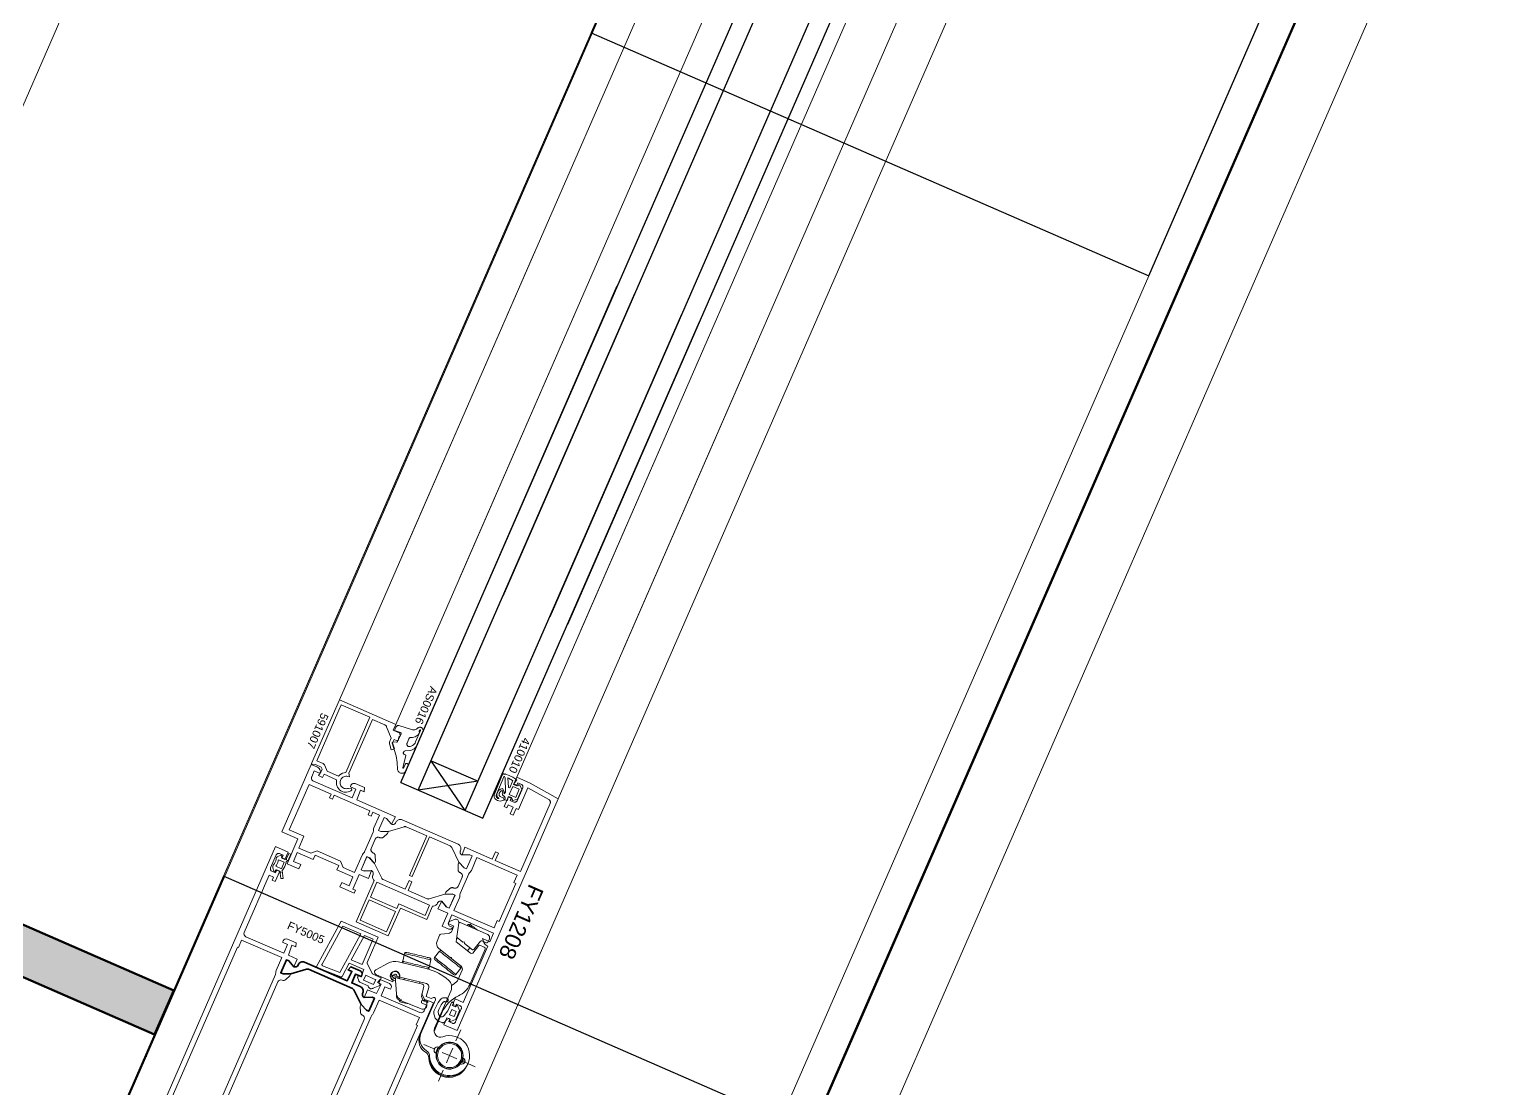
# Model space of a CAD drawing. Header units: millimetres. Extents: x -50172 to 90294, y -80883 to 956680.
# Drawn here: x 3322 to 3777.8, y -19834.4 to -19503.4 of the extents above; entities that cross this region are included whole.
import ezdxf

# ---------------------------------------------------------------- set-up
doc = ezdxf.new("R2010")
doc.units = ezdxf.units.MM
doc.header["$MEASUREMENT"] = 0
doc.linetypes.add('Dot & Dashed', pattern=[670.277762, 352.777767, -176.388884, 0, -141.111112])
for name, color, linetype, lineweight in [('0_Pen_No__2', 8, 'Continuous', 15), ('0_Pen_No__5', 7, 'Continuous', 25), ('0_Pen_No__6', 7, 'Continuous', 35), ('0_Pen_No__7', 7, 'Continuous', 35), ('0_Pen_No__9', 7, 'Continuous', 13), ('New_A-20-M_Floor_Slab_Pen_No__89', 8, 'Continuous', 20), ('New_A-20-M_Roof_Pen_No__93', 8, 'Continuous', 13), ('New_A-25-M_Curtain_Wall_Pen_No__90', 8, 'Continuous', 20), ('New_A-25-M_Wall_Ext_Pen_No__87', 8, 'Continuous', 20), ('New_ArchiCAD Windows_Pen_No__3', 7, 'Continuous', 18)]:
    doc.layers.add(name, color=color, linetype=linetype, lineweight=lineweight)
for name, color, linetype, lineweight, true_color in [('0_Pen_No__40', 7, 'Continuous', 35, 0x2a2a2a), ('New_A-25-M_Curtain_Wall_Pen_No__69', 7, 'Continuous', 20, 0x606060), ('New_A-25-M_Wall_Int_Pen_No__107', 7, 'Continuous', 15, 0xa6a6a6), ('New_A-25-M_Wall_Int_Pen_No__27', 7, 'Continuous', 50, 0x2a2a2a), ('New_ArchiCAD Windows_Pen_No__23', 7, 'Continuous', 30, 0x2a2a2a)]:
    doc.layers.add(name, color=color, linetype=linetype, lineweight=lineweight, true_color=true_color)
for name, color, linetype in [('New_A-20-M_Floor_Slab', 7, 'Continuous'), ('New_A-20-M_Roof', 7, 'Continuous'), ('New_A-25-M_Curtain_Wall', 7, 'Continuous'), ('New_A-25-M_Wall_Ext', 7, 'Continuous'), ('New_A-25-M_Wall_Int', 7, 'Continuous'), ('New_ArchiCAD Windows', 7, 'Continuous')]:
    doc.layers.add(name, color=color, linetype=linetype)
doc.styles.add('GENERATED_STYLE_3', font='')
doc.styles.get('GENERATED_STYLE_3').set_extended_font_data('Arial')

# ---------------------------------------------------------------- blocks, each defined once
blk = doc.blocks.new('Wall_2_1', base_point=(10092.6, -4631.3))
at = {"layer": 'New_A-25-M_Wall_Ext_Pen_No__87', "linetype": 'Continuous', "flags": 128}
for points in [[(10000.93, -4591.33), (2142.47, -22613.27)], [(2234.14, -22653.24), (10092.6, -4631.3)]]:
    blk.add_lwpolyline(points, dxfattribs=at)
blk = doc.blocks.new('Wall_4_1', base_point=(9982.59, -4632.6))
at = {"layer": 'New_A-25-M_Wall_Ext_Pen_No__87', "linetype": 'Continuous', "flags": 128}
blk.add_lwpolyline([(2142.18, -22613.14), (4865.77, -16367.08)], dxfattribs=at)
blk = doc.blocks.new('Slab_4_1', base_point=(-34879.65, -33019.01))
at = {"layer": 'New_A-20-M_Floor_Slab_Pen_No__89', "linetype": 'Continuous', "flags": 128}
blk.add_lwpolyline([(10933.09, -26822.78), (1863.41, -22867.95), (9871.66, -4502.51), (4224.74, -2040.17), (4132.95, -2000.14), (2145.42, -6558.18), (-3141.98, -4252.62), (-10743.58, -11326.43), (-11126.43, -10915.01), (-34879.65, -33019.01)], dxfattribs=at)
blk = doc.blocks.new('Slab_14_1', base_point=(10933.09, -26822.78))
at = {"layer": 'New_A-20-M_Floor_Slab_Pen_No__89', "linetype": 'Continuous', "flags": 128}
blk.add_lwpolyline([(10933.09, -26822.78), (1863.41, -22867.95), (9871.66, -4502.51), (18941.33, -8457.33)], close=True, dxfattribs=at)
blk = doc.blocks.new('Triple Window 19_2')
at = {"layer": 'New_ArchiCAD Windows_Pen_No__23', "linetype": 'Continuous'}
for p, q in [((725, 0), (812.5, 0)), ((812.5, 0), (812.5, -190)), ((1100, -190), (1100, 0)), ((1100, 0), (1175, 0)), ((812.5, -190), (725, -190))]:
    blk.add_line(p, q, dxfattribs=at)
at = {"layer": 'New_ArchiCAD Windows_Pen_No__3', "linetype": 'Continuous'}
for p, q in [((812.5, 0), (1100, 0)), ((1100, -190), (812.5, -190)), ((-1175, -200), (1175, -200))]:
    blk.add_line(p, q, dxfattribs=at)
blk = doc.blocks.new('Wall_239_1', base_point=(10165.92, -4712.54))
at = {"layer": 'New_ArchiCAD Windows', "color": 251, "linetype": 'Continuous', "lineweight": 20, "true_color": 0x606060, "xscale": -1, "zscale": 1000, "rotation": 66.44041158399281}
blk.add_blockref('Triple Window 19_2', (3822.45, -18759.75), dxfattribs=at)
blk = doc.blocks.new('Wall_310_1', base_point=(3367.24, -19803.7))
at = {"layer": 'New_A-25-M_Wall_Int_Pen_No__107', "linetype": 'Continuous'}
blk.add_hatch(color=256, dxfattribs=at).paths.add_polyline_path([(3367.24, -19803.7), (3190.61, -19726.68), (3198.36, -19746.43), (3361.24, -19817.45)])
at = {"layer": 'New_A-25-M_Wall_Int_Pen_No__27', "linetype": 'Continuous', "flags": 128}
for points in [[(3367.24, -19803.7), (3190.61, -19726.68)], [(3198.36, -19746.43), (3361.24, -19817.45)], [(3361.24, -19817.45), (3367.24, -19803.7)]]:
    blk.add_lwpolyline(points, dxfattribs=at)
blk = doc.blocks.new('Morph_2_1')
at = {"layer": 'New_A-20-M_Roof_Pen_No__93', "linetype": 'Continuous', "flags": 128}
blk.add_lwpolyline([(2064.53, -22792.01), (10012.82, -4564.06)], dxfattribs=at)
blk = doc.blocks.new('Beam_8_1', base_point=(10000.93, -4591.33))
at = {"layer": 'New_A-25-M_Curtain_Wall_Pen_No__69', "linetype": 'Dot & Dashed'}
blk.add_line((10000.93, -4591.33), (2142.47, -22613.27), dxfattribs=at)
at = {"layer": 'New_A-25-M_Curtain_Wall_Pen_No__90', "linetype": 'Continuous'}
for p, q in [((10000.93, -4591.33), (2142.47, -22613.27)), ((10203.2, -4679.52), (2344.74, -22701.46))]:
    blk.add_line(p, q, dxfattribs=at)

msp = doc.modelspace()

# ---------------------------------------------------------------- linework, layer by layer
at = {"layer": '0_Pen_No__2', "linetype": 'Continuous', "flags": 128}
for points in [[(3422.7, -19740.55), (3422.91, -19741.08), (3422.53, -19741.35), (3422.12, -19741.56), (3421.69, -19741.7), (3421.24, -19741.78), (3420.78, -19741.78), (3420.32, -19741.72), (3419.88, -19741.58), (3419.44, -19741.34), (3419.03, -19741.03), (3418.68, -19740.66), (3418.4, -19740.23), (3418.2, -19739.76), (3418.07, -19739.27), (3418.02, -19738.76), (3418.06, -19738.25), (3418.12, -19737.87), (3414.18, -19736.15), (3413.74, -19737.16), (3412.46, -19736.6), (3412.62, -19736.23), (3412.8, -19736.31), (3413.56, -19734.57), (3413.3, -19733.91), (3411.51, -19733.13), (3410.6, -19733.24), (3410.29, -19732.82), (3418.96, -19712.93), (3436.56, -19720.6), (3435.76, -19722.44), (3437.87, -19723.35), (3437.92, -19724.24), (3437.79, -19724.34), (3437.67, -19724.45), (3437.58, -19724.58), (3437.5, -19724.73), (3437.45, -19724.89), (3437.43, -19725.05), (3437.43, -19725.21), (3437.46, -19725.37), (3437.05, -19725.73), (3436.05, -19725.29), (3435.59, -19726.34), (3436.15, -19728.25), (3435.19, -19728.54), (3434.73, -19726.97), (3434.67, -19726.7), (3434.65, -19726.42), (3434.67, -19726.14), (3434.72, -19725.87), (3434.82, -19725.61), (3435.13, -19724.89), (3433.73, -19721.32), (3433.66, -19721.18), (3433.57, -19721.05), (3433.46, -19720.94), (3433.33, -19720.84), (3433.19, -19720.77), (3429.27, -19719.06)], [(3429.27, -19719.06), (3421.96, -19735.83), (3422.09, -19736.99), (3421.66, -19736.87), (3421.33, -19736.8), (3421, -19736.8), (3420.67, -19736.85), (3420.35, -19736.95), (3420.06, -19737.11), (3419.8, -19737.32), (3419.57, -19737.56), (3419.39, -19737.84), (3419.27, -19738.15), (3419.19, -19738.48), (3419.17, -19738.81), (3419.21, -19739.14), (3419.31, -19739.46), (3419.46, -19739.76), (3419.66, -19740.03), (3419.9, -19740.26), (3420.17, -19740.45), (3420.48, -19740.58), (3420.8, -19740.67), (3421.13, -19740.69), (3421.46, -19740.66), (3421.79, -19740.58), (3422.7, -19740.55)], [(3411.43, -19761.46), (3418.77, -19764.66), (3418.17, -19766.04), (3423.21, -19768.24), (3422.01, -19770.99), (3419.72, -19769.99), (3419.12, -19771.36), (3423.61, -19773.32), (3424.01, -19772.4), (3423.19, -19772.04), (3425.18, -19767.46), (3428.12, -19768.74), (3428.97, -19766.28), (3426.56, -19766.31), (3425.82, -19765.99), (3427.58, -19761.96), (3428.32, -19762.28), (3429.93, -19764.08), (3430.21, -19763.43), (3430.18, -19761.66), (3430.17, -19761.5), (3430.13, -19761.34), (3430.06, -19761.19), (3429.97, -19761.06), (3429.86, -19760.94), (3429.73, -19760.84), (3429.58, -19760.76), (3429.44, -19760.7), (3429.3, -19760.62), (3429.18, -19760.53), (3429.07, -19760.42), (3428.98, -19760.29), (3428.91, -19760.15), (3428.86, -19760), (3428.84, -19759.84), (3428.85, -19759.68), (3428.87, -19759.53), (3428.92, -19759.38), (3430.2, -19756.45), (3430.28, -19756.31), (3430.37, -19756.18), (3430.48, -19756.08), (3430.61, -19755.99), (3430.75, -19755.92), (3430.9, -19755.87), (3431.06, -19755.85), (3431.22, -19755.85), (3431.37, -19755.88), (3431.52, -19755.93), (3431.66, -19755.99), (3431.82, -19756.05), (3431.98, -19756.07), (3432.14, -19756.07), (3432.3, -19756.05), (3432.46, -19756), (3432.6, -19755.92), (3432.73, -19755.82), (3434.05, -19754.63), (3434.33, -19753.99), (3431.91, -19754.03), (3431.18, -19753.71), (3432.94, -19749.68), (3433.67, -19750), (3435.29, -19751.79), (3436.51, -19749.49), (3424.41, -19744.21), (3425.53, -19741.1), (3426.73, -19741.62), (3426.8, -19740.35), (3423.92, -19739.09), (3423.77, -19739.04), (3423.62, -19739.01), (3423.46, -19739.01), (3423.3, -19739.03), (3423.15, -19739.08), (3423.01, -19739.14), (3422.88, -19739.23), (3422.77, -19739.34), (3422.68, -19739.47), (3422.6, -19739.61), (3422.4, -19740.06), (3424.14, -19740.82), (3422.94, -19743.57), (3410.84, -19738.3), (3410.71, -19738.22), (3410.58, -19738.13), (3410.47, -19738.02), (3410.38, -19737.89), (3410.31, -19737.75), (3410.27, -19737.6), (3410.25, -19737.44), (3410.25, -19737.28), (3410.28, -19737.13), (3410.33, -19736.98), (3411.13, -19735.15), (3412.78, -19735.87), (3413.18, -19735.48), (3412.97, -19734.95), (3412.83, -19734.67), (3412.65, -19734.41), (3412.43, -19734.19), (3412.18, -19734), (3411.91, -19733.85), (3410.17, -19733.09), (3400.98, -19754.18), (3406.02, -19756.37), (3402.62, -19764.17), (3406.29, -19765.77), (3406.89, -19764.39), (3404.59, -19763.39)], [(3474.42, -19737.11), (3473.42, -19739.4), (3474.34, -19739.8), (3474.74, -19738.88), (3475.84, -19739.36), (3475.95, -19739.42), (3476.05, -19739.5), (3476.13, -19739.59), (3476.21, -19739.69), (3476.26, -19739.8), (3476.3, -19739.92), (3476.31, -19740.05), (3476.31, -19740.17), (3476.29, -19740.3), (3476.25, -19740.42), (3474.49, -19744.45), (3474.43, -19744.56), (3474.36, -19744.66), (3474.27, -19744.75), (3474.16, -19744.82), (3474.05, -19744.88), (3473.93, -19744.91), (3473.81, -19744.93), (3473.68, -19744.93), (3473.56, -19744.9), (3473.44, -19744.86), (3472.34, -19744.38), (3472.74, -19743.47), (3471.82, -19743.07), (3470.42, -19746.28), (3471.34, -19746.68), (3471.74, -19745.76), (3473.3, -19746.44), (3472.38, -19748.55), (3473.29, -19748.95), (3474.21, -19746.84), (3474.95, -19747.16), (3477.9, -19740.38), (3484.39, -19744.02), (3484.52, -19744.11), (3484.64, -19744.22), (3484.74, -19744.35), (3484.82, -19744.5), (3484.87, -19744.65), (3484.9, -19744.81), (3484.9, -19744.97), (3484.87, -19745.14), (3484.82, -19745.29), (3475.56, -19766.52), (3467.68, -19763.08), (3468.68, -19760.79), (3467.76, -19760.39), (3466.76, -19762.68), (3458.14, -19758.92), (3457.29, -19761.39), (3459.7, -19761.35), (3460.44, -19761.67), (3458.68, -19765.7), (3457.95, -19765.38), (3456.33, -19763.59), (3456.05, -19764.23), (3456.08, -19766), (3456.09, -19766.16), (3456.13, -19766.32), (3456.2, -19766.47), (3456.29, -19766.6), (3456.4, -19766.72), (3456.53, -19766.82), (3456.68, -19766.9), (3456.82, -19766.96), (3456.96, -19767.04), (3457.08, -19767.13), (3457.19, -19767.24), (3457.28, -19767.37), (3457.35, -19767.51), (3457.4, -19767.66), (3457.42, -19767.82), (3457.41, -19767.98), (3457.39, -19768.13), (3457.34, -19768.28), (3456.06, -19771.21), (3455.98, -19771.35), (3455.89, -19771.48), (3455.78, -19771.59), (3455.65, -19771.68), (3455.51, -19771.74), (3455.36, -19771.79), (3455.2, -19771.81), (3455.04, -19771.81), (3454.89, -19771.78), (3454.74, -19771.73), (3454.6, -19771.67), (3454.44, -19771.61), (3454.28, -19771.59), (3454.12, -19771.59), (3453.96, -19771.61), (3453.8, -19771.67), (3453.66, -19771.74), (3453.53, -19771.84), (3452.21, -19773.03), (3451.93, -19773.67), (3454.35, -19773.63), (3455.08, -19773.95), (3453.32, -19777.98), (3452.59, -19777.66), (3450.97, -19775.87), (3449.75, -19778.17), (3452.87, -19779.53), (3451.07, -19783.66), (3453.18, -19784.58), (3453.94, -19784.59), (3454.49, -19784.06), (3454.69, -19783.6), (3452.95, -19782.84), (3454.15, -19780.09)], [(3454.15, -19780.09), (3467.17, -19785.77), (3465.97, -19788.52), (3463.65, -19787.51), (3464.13, -19788.71), (3464.55, -19789.37), (3465.19, -19789.81), (3465.37, -19789.89), (3457.69, -19807.49), (3455.13, -19806.37), (3454.73, -19807.28), (3454.68, -19807.42), (3454.65, -19807.57), (3454.65, -19807.73), (3454.67, -19807.88), (3454.82, -19808.66), (3455.2, -19808.7), (3455.52, -19807.96), (3456.62, -19808.44), (3456.73, -19808.5), (3456.83, -19808.58), (3456.92, -19808.67), (3456.99, -19808.77), (3457.05, -19808.88), (3457.09, -19809), (3457.1, -19809.13), (3457.1, -19809.25), (3457.08, -19809.38), (3457.04, -19809.5), (3455.28, -19813.53), (3455.22, -19813.64), (3455.14, -19813.74), (3455.05, -19813.83), (3454.95, -19813.9), (3454.84, -19813.95), (3454.72, -19813.99), (3454.59, -19814.01), (3454.47, -19814.01), (3454.34, -19813.98), (3454.23, -19813.94), (3453.13, -19813.46), (3453.45, -19812.73), (3453.16, -19812.48), (3452.48, -19812.89), (3452.36, -19812.98), (3452.25, -19813.09), (3452.16, -19813.21), (3452.09, -19813.35), (3451.61, -19814.44), (3455.73, -19816.24), (3487.31, -19743.82), (3478.54, -19738.91), (3474.42, -19737.11)], [(3404.59, -19763.39), (3405.79, -19760.64), (3410.83, -19762.84), (3411.43, -19761.46)], [(3446.3, -19781.58), (3448.12, -19777.4), (3448.41, -19777.37), (3448.67, -19777.32), (3448.91, -19777.22), (3449.13, -19777.08), (3449.33, -19776.91), (3449.49, -19776.71), (3449.62, -19776.48), (3449.66, -19776.39), (3449.73, -19776.25), (3449.82, -19776.12), (3449.94, -19776.01), (3450.07, -19775.92), (3450.21, -19775.85), (3450.36, -19775.81), (3450.51, -19775.79), (3450.67, -19775.79), (3450.82, -19775.82), (3450.97, -19775.87), (3450.95, -19775.91), (3452.39, -19777.63), (3453.3, -19778.03), (3455.1, -19773.91), (3454.18, -19773.51), (3451.95, -19773.62), (3451.93, -19773.67), (3447.06, -19775.11), (3446.92, -19775.14), (3446.78, -19775.15), (3446.64, -19775.14), (3446.51, -19775.11), (3446.38, -19775.06), (3440.45, -19772.48), (3441.65, -19769.73), (3440.73, -19769.33), (3439.53, -19772.08), (3432.69, -19769.1), (3432.57, -19769.03), (3432.45, -19768.95), (3432.35, -19768.86), (3432.27, -19768.75), (3432.19, -19768.63), (3429.93, -19764.08), (3429.95, -19764.03), (3428.52, -19762.31), (3427.6, -19761.91), (3425.8, -19766.04), (3426.72, -19766.44), (3428.95, -19766.32), (3428.97, -19766.28), (3429.11, -19766.35), (3429.24, -19766.44), (3429.35, -19766.56), (3429.44, -19766.69), (3429.5, -19766.83), (3429.55, -19766.98), (3429.57, -19767.13), (3429.57, -19767.29), (3429.54, -19767.44), (3429.49, -19767.59), (3429.45, -19767.68), (3429.37, -19767.93), (3429.33, -19768.19), (3429.33, -19768.45), (3429.39, -19768.71), (3429.48, -19768.95), (3429.62, -19769.17), (3429.79, -19769.41), (3424.17, -19782.29), (3434.25, -19786.69), (3438.05, -19777.98)], [(3436.9, -19778.13), (3428.65, -19774.53), (3430.68, -19769.86), (3447.18, -19777.05), (3445.78, -19780.26), (3437.53, -19776.66)], [(3437.53, -19776.66), (3436.9, -19778.13)], [(3438.05, -19777.98), (3446.3, -19781.58)], [(3455.84, -19811.49), (3456.51, -19809.96), (3455.88, -19808.37), (3455.65, -19808.33), (3455.26, -19808.83), (3454.25, -19808.39)]]:
    msp.add_lwpolyline(points, dxfattribs=at)
for points in [[(3428.47, -19718.38), (3419.58, -19714.51), (3411.95, -19732.02), (3413.86, -19732.85), (3414, -19732.92), (3414.12, -19733.02), (3414.23, -19733.13), (3414.32, -19733.26), (3414.39, -19733.4), (3415.12, -19735.25), (3418.7, -19736.81), (3419.06, -19736.43), (3419.47, -19736.12), (3419.93, -19735.88), (3420.43, -19735.72), (3420.95, -19735.65)], [(3412.03, -19760.09), (3410.06, -19760.86), (3406.3, -19759.23), (3407.9, -19755.56), (3403.32, -19753.56), (3409.51, -19739.35), (3416.39, -19742.35), (3415.87, -19743.54), (3416.78, -19743.94), (3417.3, -19742.75), (3428.49, -19747.63), (3427.97, -19748.82), (3428.88, -19749.22), (3429.4, -19748.03), (3431.51, -19748.95), (3429.77, -19752.93), (3429.67, -19753.22), (3429.61, -19753.52), (3429.6, -19753.83), (3429.6, -19753.98), (3429.57, -19754.12), (3429.52, -19754.26), (3426.86, -19760.37), (3426.79, -19760.5), (3426.7, -19760.62), (3426.59, -19760.73), (3426.38, -19760.94), (3426.2, -19761.19), (3426.06, -19761.46), (3423.72, -19766.82), (3420.14, -19765.26), (3419.37, -19763.29)], [(3440.92, -19767.78), (3441.74, -19768.14), (3447.14, -19755.76), (3453.57, -19758.56), (3453.69, -19758.63), (3453.81, -19758.71), (3453.91, -19758.81), (3454, -19758.92), (3454.07, -19759.04), (3456.32, -19763.6), (3457.95, -19765.38), (3458.68, -19765.7), (3460.44, -19761.67), (3459.7, -19761.35), (3457.29, -19761.39), (3457.15, -19761.31), (3457.02, -19761.22), (3456.92, -19761.1), (3456.83, -19760.98), (3456.76, -19760.83), (3456.71, -19760.68), (3456.69, -19760.53), (3456.69, -19760.37), (3456.72, -19760.22), (3456.77, -19760.07), (3456.81, -19759.98), (3456.89, -19759.76), (3456.93, -19759.52), (3456.93, -19759.29), (3456.9, -19759.05), (3456.83, -19758.83), (3456.73, -19758.62), (3456.59, -19758.43), (3456.43, -19758.26), (3456.24, -19758.11), (3456.04, -19758), (3438.62, -19750.41), (3438.4, -19750.33), (3438.16, -19750.29), (3437.93, -19750.29), (3437.7, -19750.32), (3437.47, -19750.39), (3437.26, -19750.49), (3437.07, -19750.63), (3436.9, -19750.79), (3436.76, -19750.98), (3436.64, -19751.18), (3436.6, -19751.28), (3436.53, -19751.41), (3436.44, -19751.54), (3436.32, -19751.65), (3436.19, -19751.74), (3436.05, -19751.81), (3435.9, -19751.85), (3435.75, -19751.87), (3435.59, -19751.87), (3435.44, -19751.84), (3435.29, -19751.79), (3433.67, -19750), (3432.94, -19749.68), (3431.18, -19753.71), (3431.91, -19754.03), (3434.32, -19754.01), (3439.2, -19752.55), (3439.34, -19752.52), (3439.48, -19752.51), (3439.62, -19752.52), (3439.75, -19752.55), (3439.89, -19752.6), (3446.32, -19755.4)], [(3454.75, -19778.72), (3456.49, -19774.73), (3456.59, -19774.44), (3456.65, -19774.14), (3456.66, -19773.83), (3456.66, -19773.69), (3456.69, -19773.54), (3456.74, -19773.4), (3459.4, -19767.29), (3459.47, -19767.16), (3459.56, -19767.04), (3459.67, -19766.94), (3459.88, -19766.72), (3460.06, -19766.47), (3460.21, -19766.2), (3461.94, -19762.22), (3474.5, -19767.69), (3473.5, -19769.98), (3474.14, -19770.26), (3468.95, -19782.18), (3468.31, -19781.9), (3467.31, -19784.19)], [(3436.5, -19779.05), (3433.74, -19785.37), (3425.49, -19781.77), (3428.25, -19775.45)]]:
    msp.add_lwpolyline(points, close=True, dxfattribs=at)
for points in [[(3335.02, -19905.42), (3398.98, -19758.76), (3402.92, -19760.48), (3401.92, -19762.77), (3401, -19762.37), (3401.4, -19761.45), (3400.3, -19760.97, 0.414214), (3399.25, -19761.39), (3397.49, -19765.42, 0.414214), (3397.9, -19766.47), (3399, -19766.95), (3399.4, -19766.04), (3400.32, -19766.44), (3398.92, -19769.64), (3398, -19769.25), (3398.4, -19768.33), (3397.03, -19767.73), (3389.24, -19785.6, 0.414214), (3389.75, -19786.92), (3401.58, -19792.08), (3402.78, -19789.33), (3401.22, -19788.65), (3401.42, -19788.19, -0.414214), (3402.73, -19787.67), (3405.44, -19788.85), (3405.36, -19790.12), (3404.16, -19789.6), (3403.04, -19792.72), (3405.79, -19793.91), (3404.75, -19796.3), (3403.14, -19794.5), (3402.4, -19794.18), (3400.65, -19798.22), (3401.38, -19798.54), (3403.79, -19798.5), (3403.52, -19799.14), (3402.2, -19800.33, -0.294108), (3401.13, -19800.5), (3401.08, -19800.48, 0.414214), (3399.76, -19800.99), (3366.51, -19877.26, 0.414214)], [(3404.42, -19908.41), (3448.38, -19807.58), (3446.65, -19806.82, 0.198912), (3445.11, -19806.79), (3444.59, -19807), (3444.58, -19807.55), (3446.23, -19808.27), (3445.43, -19810.11, -0.414214), (3444.11, -19810.62), (3432.01, -19805.35), (3433.21, -19802.6), (3434.95, -19803.36), (3435.15, -19802.9, 0.414214), (3434.63, -19801.58), (3431.75, -19800.32), (3430.87, -19801.25), (3432.06, -19801.77), (3430.54, -19804.71), (3427.79, -19803.51), (3426.75, -19805.89), (3429.17, -19805.85), (3429.9, -19806.17), (3428.14, -19810.21), (3427.41, -19809.89), (3425.79, -19808.09), (3425.51, -19808.73), (3425.54, -19810.5, 0.294108), (3426.14, -19811.41), (3426.19, -19811.43, -0.414214), (3426.71, -19812.74), (3393.46, -19889.01, -0.414214)], [(3394.15, -19891.67, -0.112281), (3394.23, -19891.24), (3428.87, -19811.8, -0.112281), (3429.13, -19811.44, 0.112281), (3429.67, -19810.71), (3431.41, -19806.72), (3443.97, -19812.2), (3442.97, -19814.49), (3443.43, -19814.69), (3406.25, -19899.94), (3405.8, -19899.74), (3404.8, -19902.03), (3393.11, -19896.93)]]:
    msp.add_lwpolyline(points, format="xyb", dxfattribs=at)
msp.add_lwpolyline([(3360.47, -19882.7), (3361.81, -19883.28), (3363.55, -19879.29, -0.112281), (3364.08, -19878.56, 0.112281), (3364.35, -19878.21), (3398.99, -19798.77, 0.112281), (3399.07, -19798.33, -0.112281), (3399.24, -19797.44), (3400.98, -19793.45), (3388.42, -19787.98), (3387.42, -19790.27), (3387.15, -19790.15), (3349.97, -19875.39), (3350.25, -19875.51), (3349.25, -19877.81)], format="xyb", close=True, dxfattribs=at)
at = {"layer": '0_Pen_No__40', "linetype": 'Continuous'}
msp.add_line((9735.36, -5700.74), (2596.69, -22071.98), dxfattribs=at)
at = {"layer": '0_Pen_No__5', "linetype": 'Continuous'}
for p, q in [((3586.83, -19397.75), (3464.56, -19678.17)), ((3592.33, -19400.15), (3470.06, -19680.57)), ((3607, -19406.55), (3484.72, -19686.96)), ((3612.5, -19408.95), (3490.22, -19689.36)), ((3438.14, -19738.75), (3505.78, -19583.62)), ((3443.64, -19741.14), (3511.28, -19586.02)), ((3458.31, -19747.54), (3525.95, -19592.41)), ((3463.81, -19749.94), (3531.45, -19594.81)), ((3447.64, -19731.98), (3462.3, -19738.37)), ((3458.31, -19747.54), (3447.64, -19731.98)), ((3438.14, -19738.75), (3463.81, -19749.94)), ((3462.3, -19738.37), (3443.64, -19741.14))]:
    msp.add_line(p, q, dxfattribs=at)
at = {"layer": '0_Pen_No__6', "linetype": 'Continuous', "flags": 128}
msp.add_lwpolyline([(3425.79, -19808.11), (3427.41, -19809.89), (3428.14, -19810.21), (3429.9, -19806.17), (3429.17, -19805.85), (3426.75, -19805.89, -0.414214), (3426.24, -19804.57), (3426.28, -19804.48, 0.414214), (3425.5, -19802.51), (3422.84, -19801.35), (3424.04, -19798.6), (3425.78, -19799.36), (3425.98, -19798.9, 0.414214), (3425.47, -19797.58), (3422.58, -19796.33), (3421.7, -19797.25), (3422.9, -19797.77), (3421.38, -19800.71), (3408.09, -19794.91, 0.414214), (3406.11, -19795.69), (3406.07, -19795.78, -0.414214), (3404.75, -19796.3), (3403.14, -19794.5), (3402.4, -19794.18), (3400.65, -19798.22), (3401.38, -19798.54), (3403.79, -19798.52), (3408.67, -19797.06, -0.176327), (3409.35, -19797.1), (3423.04, -19803.07, -0.176327), (3423.53, -19803.54)], format="xyb", close=True, dxfattribs=at)
at = {"layer": '0_Pen_No__9', "linetype": 'Continuous'}
for p, q in [((3554.86, -19401.27), (3438.98, -19667.02)), ((3572.46, -19408.94), (3456.58, -19674.69)), ((3610.32, -19425.45), (3494.44, -19691.2)), ((3624.01, -19430.33), (3507.73, -19697)), ((3418.96, -19712.93), (3480.21, -19572.47)), ((3436.56, -19720.6), (3497.81, -19580.14)), ((3474.42, -19737.11), (3535.67, -19596.65)), ((3487.31, -19743.82), (3548.96, -19602.44)), ((3453.53, -19783.64), (3454.31, -19783.98)), ((3454.95, -19781.52), (3453.56, -19782.07)), ((3454.46, -19784.38), (3454.18, -19785.02)), ((3456.28, -19782.74), (3455.66, -19786.89)), ((3456.28, -19782.74), (3456.3, -19782.6)), ((3465.32, -19786.27), (3456.7, -19782.51)), ((3458.88, -19783.47), (3459.18, -19783.1)), ((3459.18, -19783.1), (3459.78, -19783.03)), ((3450.28, -19786.47), (3449.49, -19788.27)), ((3452.98, -19785.91), (3450.68, -19786.17)), ((3455.42, -19788.5), (3455.66, -19786.89)), ((3459.95, -19792.11), (3455.42, -19788.5)), ((3455.54, -19787.66), (3455.87, -19787.25)), ((3455.77, -19787.17), (3457.59, -19788.62)), ((3457.59, -19788.62), (3458.01, -19788.57)), ((3458.01, -19788.57), (3458.06, -19789)), ((3458.06, -19789), (3460.56, -19790.99)), ((3462.54, -19789.67), (3460.65, -19792.04)), ((3460.98, -19790.94), (3463.1, -19788.28)), ((3464.26, -19790.18), (3462.9, -19789.58)), ((3463.46, -19788.19), (3464.97, -19788.85)), ((3465.36, -19788.69), (3465.84, -19787.59)), ((3446.48, -19796.99), (3437.41, -19794.81)), ((3438.75, -19794.61), (3439.33, -19792.18)), ((3447.59, -19794.18), (3447.01, -19796.61)), ((3448.73, -19793.4), (3450.29, -19791.44)), ((3450.08, -19790.64), (3453.59, -19793.44)), ((3453.59, -19793.44), (3454.01, -19793.39)), ((3454.06, -19793.81), (3453.59, -19793.44)), ((3454.01, -19793.39), (3454.06, -19793.81)), ((3454.06, -19793.81), (3457.02, -19796.17)), ((3459.78, -19790.37), (3458.99, -19791.35)), ((3459.72, -19801.83), (3464.52, -19790.83)), ((3434.22, -19795.22), (3430.36, -19797.31)), ((3430.55, -19798.82), (3435.63, -19801.03)), ((3435.59, -19798.99), (3435.79, -19799.04)), ((3436.36, -19799.18), (3435.79, -19799.04)), ((3436.79, -19804.8), (3436.36, -19799.18)), ((3436.93, -19799.32), (3436.88, -19799.51)), ((3436.93, -19799.32), (3437.71, -19799.51)), ((3456.93, -19796.74), (3455.37, -19798.7)), ((3457.31, -19797.35), (3456.06, -19800.23)), ((3435.63, -19801.03), (3435.81, -19800.58)), ((3437.66, -19799.7), (3436.88, -19799.51)), ((3437.15, -19799.89), (3444.99, -19801.78)), ((3437.66, -19799.7), (3437.71, -19799.51)), ((3437.82, -19799.53), (3446.2, -19801.55)), ((3439.16, -19800.37), (3439.27, -19799.88)), ((3444.14, -19801.06), (3444.02, -19801.54)), ((3445.36, -19802.38), (3444.59, -19805.58)), ((3446.92, -19802.79), (3446.14, -19805.62)), ((3448.74, -19815.52), (3453.8, -19803.91)), ((3454.79, -19801.64), (3453.99, -19802.13)), ((3436.79, -19804.8), (3436.87, -19805.77)), ((3437.5, -19806.62), (3438.24, -19806.91)), ((3437.62, -19806.76), (3437.64, -19806.67)), ((3437.93, -19807.28), (3437.62, -19806.76)), ((3438.24, -19806.91), (3438.32, -19806.59)), ((3444.85, -19809.52), (3438.24, -19806.91)), ((3449.02, -19806.62), (3444.44, -19817.13)), ((3444.59, -19805.58), (3445.19, -19806.97)), ((3445.65, -19806.78), (3444.78, -19804.77)), ((3445.19, -19806.97), (3446.28, -19807.4)), ((3445.65, -19806.78), (3445.39, -19807.05)), ((3446.26, -19807.02), (3445.65, -19806.78)), ((3446.14, -19805.62), (3447.61, -19806.26)), ((3446.32, -19808.52), (3446.15, -19808.96)), ((3446.28, -19807.4), (3446.26, -19807.02)), ((3446.65, -19807.17), (3446.26, -19807.02)), ((3446.28, -19807.4), (3446.32, -19808.52)), ((3446.57, -19807.51), (3446.28, -19807.4)), ((3446.65, -19807.17), (3446.57, -19807.51)), ((3448.38, -19805.95), (3447.61, -19806.26)), ((3448.76, -19815.98), (3451.13, -19810.54)), ((3444.44, -19817.13), (3444.15, -19817.79)), ((3455.41, -19819.48), (3456.91, -19816.04)), ((3448.83, -19822.06), (3445.39, -19820.57)), ((3449.94, -19821.46), (3450.05, -19821.51)), ((3453.41, -19824.06), (3454.41, -19821.77)), ((3454.61, -19820.02), (3454.57, -19820.1)), ((3455.52, -19820.52), (3455.58, -19820.4)), ((3449.25, -19823.34), (3449.14, -19823.29)), ((3449.52, -19822.36), (3449.45, -19822.33)), ((3453.41, -19824.06), (3451.12, -19823.06)), ((3453.41, -19824.06), (3452.41, -19826.35)), ((3453.41, -19824.06), (3455.7, -19825.06)), ((3456.89, -19826.67), (3456.78, -19826.62)), ((3457.57, -19824.79), (3457.68, -19824.84)), ((3458, -19826.06), (3461.43, -19827.56)), ((3451.41, -19828.65), (3449.91, -19832.08))]:
    msp.add_line(p, q, dxfattribs=at)
at = {"layer": '0_Pen_No__9', "linetype": 'Continuous', "flags": 128}
for points in [[(3437.51, -19720.96), (3437.38, -19720.94), (3437.25, -19720.95), (3437.12, -19720.99), (3436.99, -19721.04), (3436.88, -19721.11), (3436.78, -19721.2), (3436.7, -19721.31), (3436.64, -19721.42), (3436.29, -19722.23), (3436.27, -19722.28), (3436.26, -19722.33), (3436.27, -19722.38), (3436.27, -19722.43), (3436.29, -19722.47), (3436.32, -19722.52), (3436.35, -19722.56), (3436.39, -19722.59), (3436.43, -19722.62), (3436.48, -19722.64), (3438.05, -19723.11), (3438.1, -19723.13), (3438.14, -19723.15), (3438.18, -19723.19), (3438.21, -19723.22), (3438.23, -19723.27), (3438.25, -19723.32), (3438.26, -19723.37), (3438.26, -19723.42), (3438.25, -19723.47), (3438.24, -19723.51), (3437.16, -19725.98), (3437.14, -19726.02), (3437.11, -19726.06), (3437.08, -19726.09), (3437.04, -19726.12), (3437, -19726.14), (3436.96, -19726.15), (3436.91, -19726.16), (3436.87, -19726.16), (3435.8, -19726.09), (3435.75, -19726.09), (3435.7, -19726.1), (3435.65, -19726.12), (3435.61, -19726.15), (3435.57, -19726.18), (3435.54, -19726.22), (3435.51, -19726.26), (3435.49, -19726.31), (3435.48, -19726.35), (3435.48, -19726.4), (3435.49, -19726.45), (3435.5, -19726.5), (3436.09, -19728.43), (3436.73, -19730.42), (3437.08, -19732.47), (3437.14, -19734.56), (3437.17, -19734.79), (3437.24, -19735.02), (3437.35, -19735.23), (3437.5, -19735.42), (3437.68, -19735.59), (3437.88, -19735.72), (3438.1, -19735.81), (3438.33, -19735.87), (3438.57, -19735.88), (3438.81, -19735.85), (3439.04, -19735.79), (3439.25, -19735.68), (3439.44, -19735.54), (3439.61, -19735.37), (3440.44, -19733.48), (3440.46, -19733.4), (3440.48, -19733.32), (3440.48, -19733.24), (3440.46, -19733.16), (3440.44, -19733.08), (3440.4, -19733.01), (3440.35, -19732.94), (3440.29, -19732.89), (3440.22, -19732.84), (3440.14, -19732.81), (3440.06, -19732.79), (3439.98, -19732.78), (3439.9, -19732.79), (3439.82, -19732.81), (3439.74, -19732.84), (3439.67, -19732.89), (3439.61, -19732.94), (3439.56, -19733.01), (3439.52, -19733.08), (3439.1, -19734.05), (3439.07, -19734.1), (3439.05, -19734.14), (3439.01, -19734.17), (3438.97, -19734.2), (3438.93, -19734.22), (3438.89, -19734.24), (3438.84, -19734.24), (3438.83, -19734.2), (3438.82, -19734.15), (3438.82, -19734.11), (3438.83, -19734.06), (3439.7, -19730.39), (3439.72, -19730.31), (3439.69, -19730.25), (3439.67, -19730.2), (3439.64, -19730.16), (3439.61, -19730.13), (3439.57, -19730.1), (3439.53, -19730.08), (3439.25, -19729.95), (3439.17, -19729.91), (3439.1, -19729.86), (3439.04, -19729.79), (3439, -19729.72), (3438.97, -19729.64), (3438.95, -19729.55), (3438.95, -19729.47), (3438.96, -19729.38), (3438.99, -19729.3), (3439.03, -19729.22), (3439.08, -19729.15), (3439.15, -19729.09), (3439.4, -19728.91), (3439.44, -19728.88), (3439.48, -19728.87), (3439.52, -19728.86), (3439.57, -19728.85), (3441, -19728.79), (3441.06, -19728.78), (3441.13, -19728.76), (3441.46, -19728.66), (3441.92, -19728.46), (3442.34, -19728.18), (3442.71, -19727.85), (3443.02, -19727.45), (3443.26, -19727.01), (3445.06, -19722.89), (3445.11, -19722.73), (3445.14, -19722.57), (3445.14, -19722.4), (3445.11, -19722.24), (3445.05, -19722.08), (3444.97, -19721.94), (3444.87, -19721.81), (3444.75, -19721.69), (3444.61, -19721.6), (3444.45, -19721.54), (3444.29, -19721.5), (3444.13, -19721.49), (3443.96, -19721.5), (3443.8, -19721.55), (3443.65, -19721.62), (3443.51, -19721.71), (3443.39, -19721.82), (3443.22, -19721.99), (3443.02, -19722.13), (3442.8, -19722.23), (3442.56, -19722.29), (3442.32, -19722.32), (3442.08, -19722.31), (3441.84, -19722.26)], [(3440.14, -19726.42), (3440.09, -19726.54), (3440.07, -19726.68), (3440.07, -19726.81), (3440.1, -19726.94), (3440.14, -19727.07), (3440.21, -19727.19), (3440.3, -19727.29), (3440.4, -19727.38), (3440.51, -19727.45), (3440.64, -19727.5), (3440.77, -19727.53), (3440.91, -19727.53), (3441.04, -19727.52), (3441.42, -19727.4), (3441.77, -19727.23), (3442.09, -19727.01), (3442.37, -19726.73), (3442.61, -19726.42), (3442.79, -19726.07), (3444.34, -19722.52), (3444.35, -19722.5), (3444.35, -19722.47), (3444.35, -19722.45), (3444.35, -19722.42), (3444.34, -19722.4), (3444.33, -19722.38), (3444.32, -19722.36), (3444.3, -19722.34), (3444.28, -19722.33), (3444.25, -19722.32), (3444.23, -19722.31), (3444.2, -19722.31), (3444.18, -19722.31), (3444.16, -19722.32), (3444.13, -19722.33), (3444.11, -19722.34), (3444.09, -19722.36), (3444.08, -19722.38), (3444.07, -19722.4), (3443.92, -19722.74), (3443.91, -19722.78), (3443.9, -19722.83), (3443.9, -19722.87), (3443.9, -19722.92), (3443.91, -19722.96), (3443.93, -19723.01), (3443.96, -19723.04), (3443.99, -19723.08), (3443.96, -19723.16), (3443.78, -19723.5), (3443.55, -19723.81), (3443.27, -19724.08), (3442.96, -19724.3), (3442.62, -19724.47), (3442.25, -19724.59), (3441.87, -19724.65), (3441.49, -19724.65), (3441.36, -19724.65), (3441.24, -19724.67), (3441.12, -19724.71), (3441.01, -19724.77), (3440.91, -19724.84), (3440.83, -19724.92), (3440.75, -19725.02), (3440.7, -19725.13)], [(3467.41, -19742.38), (3469.82, -19736.5), (3470.1, -19735.94), (3470.66, -19736.21), (3470.73, -19736.05), (3470.9, -19736.1), (3472.05, -19736.51), (3473.14, -19737.06), (3474.14, -19737.74), (3474.37, -19737.92), (3473.47, -19739.2), (3474.78, -19739.78), (3474.9, -19739.5), (3475.27, -19739.49), (3475.95, -19740.86), (3474.61, -19743.92), (3473.14, -19744.36), (3472.9, -19744.09), (3473.02, -19743.81), (3471.71, -19743.24), (3471.47, -19744.35), (3470.69, -19744.19), (3470.82, -19743.56), (3470.47, -19743.04), (3470.36, -19743), (3470.25, -19742.94), (3470.16, -19742.86), (3470.08, -19742.77), (3470.02, -19742.67), (3469.97, -19742.56), (3469.95, -19742.44), (3469.9, -19742.27), (3469.88, -19742.09), (3469.9, -19741.91), (3469.94, -19741.73), (3470.01, -19741.57), (3469.76, -19741.29), (3469.56, -19741.38), (3469.37, -19741.5), (3469.2, -19741.66), (3469.06, -19741.83), (3468.95, -19742.03), (3468.87, -19742.24), (3468.85, -19742.38), (3468.86, -19742.51), (3468.88, -19742.64), (3468.94, -19742.77), (3469.01, -19742.88), (3469.1, -19742.98), (3469.2, -19743.07), (3469.38, -19743.22), (3469.58, -19743.35), (3469.8, -19743.45), (3470.03, -19743.51), (3470.27, -19743.54), (3470.46, -19744.25), (3470.07, -19744.41), (3469.67, -19744.51), (3469.25, -19744.54), (3468.83, -19744.49), (3468.43, -19744.37), (3468.05, -19744.19), (3467.71, -19743.94), (3467.56, -19743.76), (3467.44, -19743.55), (3467.35, -19743.32), (3467.31, -19743.09), (3467.3, -19742.85), (3467.34, -19742.61)], [(3470.32, -19737.02), (3468, -19742.73), (3467.99, -19742.88), (3468, -19743.02), (3468.03, -19743.17), (3468.09, -19743.3), (3468.16, -19743.42), (3468.26, -19743.53), (3468.37, -19743.63), (3468.5, -19743.7), (3468.63, -19743.75), (3468.78, -19743.78), (3468.84, -19743.62), (3468.65, -19743.48), (3468.49, -19743.3), (3468.36, -19743.1), (3468.26, -19742.89), (3468.2, -19742.66), (3468.18, -19742.42), (3468.2, -19742.18), (3468.33, -19741.85), (3468.51, -19741.54), (3468.74, -19741.26), (3469.01, -19741.02), (3469.31, -19740.83), (3469.64, -19740.7), (3469.99, -19740.61), (3470.61, -19741.72), (3470.39, -19741.95), (3470.5, -19742.25), (3470.85, -19741.77), (3470.79, -19737.31), (3470.57, -19736.84), (3470.38, -19736.85)], [(3473.09, -19738.09), (3473.2, -19738.16), (3472.21, -19740.42), (3471.83, -19740.36), (3471.59, -19737.28), (3471.82, -19737.39)], [(3473.18, -19739.95), (3475.2, -19740.83), (3474.08, -19743.4), (3472.06, -19742.52)], [(3402.31, -19763.66), (3402.34, -19763.41), (3402.56, -19763.29), (3402.76, -19763.16), (3402.94, -19762.99), (3403.09, -19762.8), (3403.2, -19762.58), (3403.82, -19761.16), (3403.18, -19760.88), (3402.49, -19762.47), (3402.42, -19762.88), (3400.86, -19762.2), (3400.94, -19761.63), (3400.66, -19761.43), (3399.72, -19761.89), (3399.58, -19761.98), (3399.45, -19762.09), (3399.34, -19762.22), (3399.26, -19762.36), (3399.2, -19762.52), (3399.17, -19762.68), (3399.08, -19763.17), (3398.92, -19763.64), (3398.69, -19764.08), (3398.39, -19764.48), (3398.29, -19764.62), (3398.21, -19764.77), (3398.16, -19764.93), (3398.14, -19765.09), (3398.15, -19765.26), (3398.18, -19765.42), (3398.48, -19766.43), (3398.82, -19766.5), (3399.18, -19766.05), (3400.75, -19766.73), (3400.49, -19767.05), (3400.68, -19768.78), (3401.38, -19768.7), (3401.1, -19766.28), (3401.24, -19766.11), (3401.63, -19765.56), (3401.94, -19764.96), (3402.17, -19764.32)], [(3399.97, -19762.9), (3399.89, -19763.25), (3399.75, -19763.73), (3399.55, -19764.19), (3399.29, -19764.62), (3399.09, -19764.92), (3400.86, -19765.69), (3401.74, -19763.68)], [(3422.14, -19792.54), (3425.68, -19786.03), (3420.07, -19783.59), (3413.55, -19795.55), (3413.53, -19795.6), (3413.52, -19795.65), (3413.52, -19795.7), (3413.52, -19795.75), (3413.53, -19795.8), (3413.56, -19795.85), (3413.59, -19795.89), (3413.62, -19795.92), (3413.66, -19795.95), (3413.71, -19795.98), (3419.13, -19798.06)], [(3429.88, -19800.14), (3427.21, -19798.97), (3426.55, -19800.49), (3429.66, -19801.85), (3430.33, -19800.33)], [(3455.13, -19811.12), (3454.79, -19811.9), (3453.41, -19811.3), (3454.13, -19809.65), (3455.51, -19810.25)]]:
    msp.add_lwpolyline(points, close=True, dxfattribs=at)
for points in [[(3430.33, -19799.03), (3431.98, -19799.75), (3431.26, -19801.4), (3431.65, -19801.65), (3431.59, -19802.18), (3429.53, -19802.99), (3429.38, -19803.08), (3429.22, -19803.14), (3429.05, -19803.18), (3428.88, -19803.18), (3428.71, -19803.16), (3428.55, -19803.11), (3428.4, -19803.03), (3428.26, -19802.92), (3428.15, -19802.8), (3428.05, -19802.65), (3427.98, -19802.49), (3427.92, -19802.28), (3425.56, -19801.25), (3425.41, -19801.17), (3425.28, -19801.07), (3425.17, -19800.95), (3425.08, -19800.81), (3425.01, -19800.66), (3424.63, -19799.52), (3424.98, -19799.13), (3425.73, -19799.31), (3426.66, -19797.15), (3422.08, -19795.15), (3419.81, -19799.33), (3419.78, -19799.37), (3419.75, -19799.41), (3419.71, -19799.44), (3419.67, -19799.46), (3419.62, -19799.48), (3419.58, -19799.49), (3419.53, -19799.49), (3419.48, -19799.48), (3419.44, -19799.47), (3411.68, -19796.48), (3419.54, -19782.05), (3431.06, -19787.07), (3430.34, -19788.73)], [(3459.18, -19783.1), (3459.28, -19783.18), (3459.48, -19783.34), (3459.77, -19783.57), (3460.15, -19783.87), (3460.56, -19784.2)], [(3462.08, -19784.86), (3461.69, -19784.55), (3461.27, -19784.21), (3460.85, -19783.88), (3460.48, -19783.58), (3460.16, -19783.33), (3459.94, -19783.15), (3459.81, -19783.05), (3459.78, -19783.03)], [(3423.16, -19793.17), (3422.66, -19794.1), (3426.04, -19795.57), (3429.22, -19788.3)], [(3429.22, -19788.3), (3429.48, -19787.69), (3426.78, -19786.51), (3423.16, -19793.17)], [(3430.34, -19788.73), (3427.61, -19794.99), (3427.67, -19795.18), (3429.2, -19798.4), (3429.28, -19798.56), (3430.33, -19799.03)], [(3447.01, -19796.61), (3446.97, -19796.6), (3446.79, -19796.55), (3446.48, -19796.48), (3446.05, -19796.37), (3445.51, -19796.24), (3444.88, -19796.09), (3444.18, -19795.92), (3443.44, -19795.74), (3442.68, -19795.56), (3441.92, -19795.38), (3441.2, -19795.2), (3440.53, -19795.04), (3439.95, -19794.9), (3439.46, -19794.79), (3439.09, -19794.7), (3438.85, -19794.64), (3438.75, -19794.61)], [(3439.34, -19792.18), (3439.44, -19792.21), (3439.68, -19792.27), (3440.05, -19792.36), (3440.54, -19792.47), (3441.12, -19792.61), (3441.79, -19792.77), (3442.51, -19792.95), (3443.26, -19793.13), (3444.02, -19793.31), (3444.77, -19793.49), (3445.47, -19793.66), (3446.1, -19793.81), (3446.64, -19793.94)], [(3446.38, -19793.37), (3445.87, -19793.24), (3445.27, -19793.1), (3444.61, -19792.94), (3443.91, -19792.77), (3443.19, -19792.6), (3442.49, -19792.43), (3441.84, -19792.27), (3441.25, -19792.13), (3440.74, -19792.01), (3440.35, -19791.91), (3440.08, -19791.85), (3439.95, -19791.82), (3439.94, -19791.81)], [(3447.23, -19793.57), (3447.21, -19793.57), (3447.06, -19793.53), (3446.78, -19793.46), (3446.38, -19793.37)], [(3446.64, -19793.94), (3447.07, -19794.05), (3447.38, -19794.12), (3447.55, -19794.17), (3447.59, -19794.18)], [(3453.47, -19797.18), (3452.89, -19796.72), (3452.29, -19796.24), (3451.67, -19795.75), (3451.07, -19795.27), (3450.51, -19794.82), (3449.99, -19794.41), (3449.55, -19794.05), (3449.19, -19793.77), (3448.93, -19793.56), (3448.77, -19793.43), (3448.73, -19793.4)], [(3448.81, -19794.1), (3448.89, -19794.17), (3449.09, -19794.32), (3449.38, -19794.56), (3449.77, -19794.87), (3450.23, -19795.23), (3450.75, -19795.65), (3451.3, -19796.09), (3451.88, -19796.55), (3452.45, -19797), (3452.99, -19797.44)], [(3450.29, -19791.44), (3450.33, -19791.48), (3450.48, -19791.6), (3450.75, -19791.81), (3451.11, -19792.1), (3451.55, -19792.45), (3452.06, -19792.86), (3452.63, -19793.31), (3453.23, -19793.79), (3453.84, -19794.28), (3454.45, -19794.76), (3455.03, -19795.22), (3455.55, -19795.64), (3456.02, -19796.01), (3456.4, -19796.31), (3456.68, -19796.54), (3456.86, -19796.69), (3456.93, -19796.74)], [(3435.24, -19798.91), (3435.19, -19799.16), (3435.14, -19799.44), (3435.09, -19799.74)], [(3435.48, -19798.11), (3435.36, -19798.5), (3435.29, -19798.73), (3435.24, -19798.91)], [(3452.99, -19797.44), (3453.48, -19797.83), (3453.91, -19798.17), (3454.25, -19798.44), (3454.5, -19798.64), (3454.64, -19798.75), (3454.67, -19798.78)], [(3455.37, -19798.7), (3455.3, -19798.64), (3455.12, -19798.5), (3454.84, -19798.27), (3454.46, -19797.97), (3454, -19797.6), (3453.47, -19797.18)], [(3438.2, -19806.9), (3437.93, -19806.83), (3437.71, -19806.78), (3437.62, -19806.76)], [(3437.94, -19807.28), (3438.06, -19807.3), (3438.3, -19807.36), (3438.66, -19807.45), (3439.1, -19807.56), (3439.6, -19807.68), (3440.13, -19807.8), (3440.64, -19807.93), (3441.08, -19808.03)], [(3454.25, -19808.39), (3454.61, -19807.56), (3454.06, -19807.32), (3452.86, -19810.07), (3451.76, -19811.56), (3451.65, -19811.68), (3451.52, -19811.79), (3451.37, -19811.87), (3451.22, -19811.93), (3451.05, -19811.96), (3450.88, -19811.96), (3450.72, -19811.93), (3450.56, -19811.88), (3450.41, -19811.8), (3450.28, -19811.7), (3450.12, -19811.45), (3449.99, -19811.17), (3449.91, -19810.88), (3449.88, -19810.58), (3449.89, -19810.28), (3449.94, -19809.98), (3450.04, -19809.69), (3450.31, -19809.07), (3450.79, -19808.19), (3451.41, -19807.39), (3451.48, -19807.33), (3451.56, -19807.28), (3451.64, -19807.24), (3451.74, -19807.21), (3451.83, -19807.2), (3451.93, -19807.21), (3452.02, -19807.23), (3452.11, -19807.26), (3452.2, -19807.3), (3452.31, -19807.32), (3452.41, -19807.32), (3452.51, -19807.3), (3452.61, -19807.27), (3452.7, -19807.22), (3452.78, -19807.16), (3452.85, -19807.08), (3452.91, -19806.99), (3452.95, -19806.9), (3452.97, -19806.8), (3452.98, -19806.69), (3452.97, -19806.59), (3452.94, -19806.49), (3452.89, -19806.4), (3452.83, -19806.32), (3452.75, -19806.24), (3452.67, -19806.19), (3452.41, -19806.07), (3452.14, -19805.99), (3451.86, -19805.97), (3451.57, -19805.99), (3451.3, -19806.05), (3451.04, -19806.16), (3450.8, -19806.32), (3450.59, -19806.51), (3449.86, -19807.44), (3449.3, -19808.48), (3448.64, -19809.99), (3448.53, -19810.31), (3448.48, -19810.65), (3448.48, -19810.98), (3448.55, -19811.32), (3448.79, -19812.04), (3448.94, -19812.34), (3449.14, -19812.62), (3449.46, -19812.92), (3449.81, -19813.18), (3450.2, -19813.39), (3451.04, -19813.75), (3451.15, -19813.79), (3451.28, -19813.81), (3451.4, -19813.82), (3451.53, -19813.8), (3451.65, -19813.76), (3451.76, -19813.71), (3451.86, -19813.64), (3451.95, -19813.55), (3452.03, -19813.45), (3452.09, -19813.34), (3452.57, -19812.24), (3453.58, -19812.68), (3453.48, -19813.31), (3453.66, -19813.45), (3455.26, -19812.82), (3455.84, -19811.49)], [(3448.59, -19816.62), (3448.6, -19816.53), (3448.76, -19815.98)], [(3449.56, -19822.29), (3449.5, -19822.31), (3449.45, -19822.33)]]:
    msp.add_lwpolyline(points, dxfattribs=at)
at = {"layer": '0_Pen_No__9', "linetype": 'Continuous'}
for radius in [4.13, 3.77]:
    msp.add_circle((3453.41, -19824.06), radius, dxfattribs=at)
for centre, radius, start, end in [((3452.81, -19784.42), 1.5, 276.4404, 336.4404), ((3453.87, -19782.86), 0.85, 111.4404, 246.4404), ((3454.19, -19784.26), 0.3, 336.4404, 66.4404), ((3455.31, -19782.46), 1, 351.4404, 111.4404), ((3456.58, -19782.79), 0.3, 66.4404, 171.4404), ((3451.32, -19789.07), 2, 156.4404, 231.4404), ((3450.74, -19786.67), 0.5, 96.4404, 156.4404), ((3455.95, -19786.94), 0.3, 171.4404, 231.4404), ((3462.78, -19789.85), 0.3, 66.4404, 141.4404), ((3463.34, -19788.46), 0.3, 66.4404, 141.4404), ((3464.06, -19790.63), 0.5, 336.4404, 66.4404), ((3465.09, -19788.57), 0.3, 246.4404, 336.4404), ((3464.92, -19787.19), 1, 336.4404, 66.4404), ((3436.36, -19799.18), 4.5, 76.4404, 118.4404), ((3439.23, -19794.73), 0.5, 166.4404, 256.4404), ((3439.82, -19792.3), 0.5, 76.4404, 166.4404), ((3447.11, -19794.06), 0.5, 346.4404, 76.4404), ((3449.12, -19793.71), 0.5, 141.4404, 231.4404), ((3450.68, -19791.76), 0.5, 51.4404, 141.4404), ((3460.26, -19791.72), 0.5, 231.4404, 321.4404), ((3460.74, -19790.76), 0.3, 231.4404, 321.4404), ((3430.95, -19797.9), 1, 167.3177, 246.4404), ((3430.84, -19798.19), 1, 118.4404, 149.5632), ((3436.36, -19799.18), 1.5, 346.4404, 248.4404), ((3436.36, -19799.18), 1.39, 346.4404, 129.3029), ((3436.35, -19799.2), 0.792, 164.6899, 274.9755), ((3436.36, -19799.18), 0.587, 346.4404, 166.4404), ((3446.52, -19796.49), 0.5, 256.4404, 346.4404), ((3442.96, -19811.57), 15, 47.6182, 76.4404), ((3454.98, -19798.39), 0.5, 231.4404, 321.4404), ((3456.54, -19796.43), 0.5, 321.4404, 51.4404), ((3456.4, -19796.95), 1, 336.4404, 51.4404), ((3436.36, -19799.18), 1.39, 203.5779, 274.4404), ((3437.21, -19799.56), 0.327, 171.01, 260.084), ((3437.95, -19799.77), 0.3, 166.4402, 256.4405), ((3444.87, -19802.26), 0.5, 346.4404, 76.4404), ((3445.96, -19802.52), 1, 344.4404, 76.4404), ((3451.05, -19802.71), 3, 336.4404, 47.6182), ((3453.31, -19799.04), 3, 299.5705, 336.4404), ((3453.31, -19799.04), 7, 294.2721, 336.4404), ((3438.79, -19804.64), 2, 184.4404, 256.4404), ((3437.87, -19805.69), 1, 184.4404, 248.4404), ((3448.56, -19806.42), 0.5, 336.4404, 111.4404), ((3460.3, -19814.53), 10, 114.2721, 156.4404), ((3445.22, -19808.59), 1, 248.4404, 338.4404), ((3448.38, -19818.85), 4.3, 156.4404, 239.3342), ((3450.57, -19816.32), 2, 156.4404, 290.1425), ((3447.91, -19819.43), 4.1, 156.4404, 240.721), ((3453.41, -19824.06), 6.25, 181.4022, 110.1425), ((3449.54, -19822.37), 1, 66.4404, 246.4404), ((3453.41, -19824.06), 4.25, 142.8315, 170.0494), ((3453.41, -19824.06), 4.33, 143.0719, 156.4404), ((3453.41, -19824.06), 4.22, 350.1315, 142.7494), ((3444.92, -19824.75), 2, 0.9283, 60.721), ((3445.16, -19824.27), 2, 1.4022, 59.3342), ((3453.17, -19824.61), 6.25, 180.9283, 339.1917), ((3453.17, -19824.61), 6, 178.4862, 246.4404), ((3453.41, -19824.06), 4.33, 156.4404, 169.809), ((3453.41, -19824.06), 4.22, 170.1315, 322.7494), ((3453.41, -19824.06), 4.25, 322.8315, 350.0494), ((3457.17, -19825.7), 1, 248.205, 64.6758), ((3457.29, -19825.75), 1, 246.4404, 66.4404), ((3457.17, -19825.7), 0.5, 260.5934, 52.2874), ((3453.17, -19824.61), 6, 246.4404, 314.3946)]:
    msp.add_arc(centre, radius, start, end, dxfattribs=at)

# ---------------------------------------------------------------- block references
at = {"layer": 'New_A-20-M_Floor_Slab', "color": 8, "linetype": 'Continuous', "lineweight": 20}
for name, p in [('Slab_4_1', (-34879.65, -33019.01)), ('Slab_14_1', (10933.09, -26822.78))]:
    msp.add_blockref(name, p, dxfattribs=at)
at = {"layer": 'New_A-20-M_Roof', "linetype": 'Continuous', "lineweight": 0}
msp.add_blockref('Morph_2_1', (0, 0), dxfattribs=at)
at = {"layer": 'New_A-25-M_Curtain_Wall', "color": 8, "lineweight": 20}
msp.add_blockref('Beam_8_1', (10000.93, -4591.33), dxfattribs=at)
at = {"layer": 'New_A-25-M_Wall_Ext', "color": 250, "lineweight": 50, "true_color": 0x2a2a2a}
for name, p in [('Wall_4_1', (9982.59, -4632.6)), ('Wall_239_1', (10165.92, -4712.54)), ('Wall_2_1', (10092.6, -4631.3))]:
    msp.add_blockref(name, p, dxfattribs=at)
at = {"layer": 'New_A-25-M_Wall_Int', "color": 250, "lineweight": 50, "true_color": 0x2a2a2a}
msp.add_blockref('Wall_310_1', (3367.24, -19803.7), dxfattribs=at)

# ---------------------------------------------------------------- texts
at = {"layer": '0_Pen_No__7', "linetype": 'Continuous', "attachment_point": 7, "style": 'GENERATED_STYLE_3'}
for s, insert, char_height, rotation in [('\\A1;{\\fArial|b0|i0|c0|p34;AS0016}', (3447.41, -19708.45), 2.5, 246.4404), ('\\A1;{\\fArial|b0|i0|c0|p34;591007}', (3413.35, -19716.77), 2.5, 246.4404), ('\\A1;{\\fArial|b0|i0|c0|p34;410010}', (3476.42, -19724.46), 2.5, 246.4404), ('\\A1;{\\fArial|b0|i0|c0|p34;FY1208}', (3478.33, -19770.11), 5, 246.4404), ('\\A1;{\\fArial|b0|i0|c0|p34;FY5005}', (3402.42, -19784.38), 2.5, 336.4404)]:
    msp.add_mtext(s, dxfattribs=dict(at, insert=insert, char_height=char_height, rotation=rotation))

doc.saveas('drawing.dxf')
